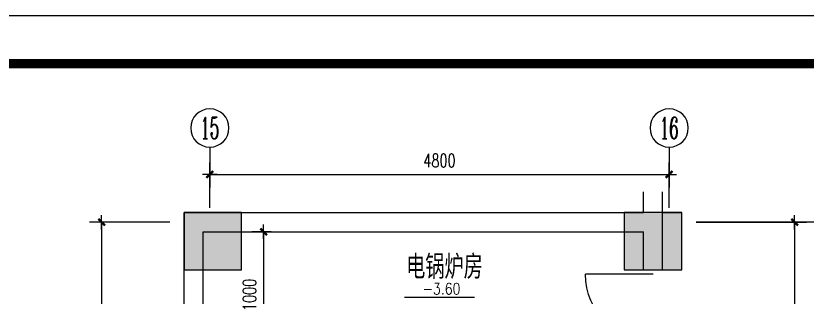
# Model space of a CAD drawing. Extents: x -1920 to 40080, y 2127 to 31827.
# Drawn here: x 27667 to 35936, y 28884 to 31827 of the extents above; entities that cross this region are included whole.
import ezdxf
from ezdxf.enums import TextEntityAlignment as Align

# ---------------------------------------------------------------- set-up
doc = ezdxf.new("R2010")
doc.units = 0
doc.header["$LTSCALE"] = 1000
for name, color, linetype in [('0STXT标注', 3, 'Continuous'), ('0辅助', 8, 'Continuous'), ('AXIS_TEXT', 7, 'Continuous'), ('PUB_HATCH', 8, 'Continuous'), ('建-图框', 4, 'Continuous')]:
    doc.layers.add(name, color=color, linetype=linetype)
doc.styles.add('BZ', font='romant.shx', dxfattribs={"width": 0.7, "bigfont": 'hztxt.shx'})
doc.styles.add('COMPLEX', font='COMPLEX')
doc.styles.add('DIM_FONT', font='SIMPLEX.shx', dxfattribs={"width": 0.8})
doc.styles.add('DX', font='txt.shx', dxfattribs={"width": 0.7, "bigfont": 'hztxt.shx'})
doc.dimstyles.new('DIMA50', dxfattribs={"dimscale": 0.5, "dimtxt": 280, "dimasz": 1, "dimexe": 250, "dimexo": 300, "dimgap": 150, "dimtad": 1, "dimdec": 0, "dimdsep": 46, "dimtxsty": 'BZ', "dimblk": '_DIMX', "dimcen": 2.5, "dimclrd": 9, "dimclre": 9, "dimclrt": 256, "dimadec": 0, "dimazin": 0, "dimtfac": 1, "dimtdec": 0, "dimtix": 1, "dimtmove": 2, "dimatfit": 3, "dimldrblk": '_DIMX', "dimfxl": 1, "dimtolj": 1, "dimtzin": 0, "dimarcsym": 0})

# ---------------------------------------------------------------- blocks, each defined once
blk = doc.blocks.new('_FZH')
blk.add_lwpolyline([(-0.5, -0.5), (0.5, -0.5), (0.5, 0.5), (-0.5, 0.5)], close=True)
at = {"layer": 'PUB_HATCH'}
blk.add_solid([(-0.5, -0.5), (0.5, -0.5), (-0.5, 0.5), (0.5, 0.5)], dxfattribs=at)
blk = doc.blocks.new('_DBLK1')
for p, q in [((-0.47, 0), (-0.47, -0.47)), ((0.47, 0), (0.47, -0.47))]:
    blk.add_line(p, q)
for centre, start, end in [((-0.47, 0), 270, 0), ((0.47, 0), 180, 270)]:
    blk.add_arc(centre, 0.47, start, end)
blk = doc.blocks.new('_DIMX')
blk.add_line((-150, 0), (150, 0))
at = {"const_width": 50}
blk.add_lwpolyline([(-70, -70), (70, 70)], dxfattribs=at)
blk = doc.blocks.new('*D53')
at = {"layer": '0STXT标注', "color": 9, "lineweight": -2, "transparency": 16777216}
for p, q in [((29694.1, 29818.8), (29694.1, 30292.8)), ((34494.1, 29818.8), (34494.1, 30292.8)), ((29694.6, 30167.8), (34493.6, 30167.8))]:
    blk.add_line(p, q, dxfattribs=at)
at = {"layer": 'Defpoints', "color": 0, "transparency": 16777216}
for p in [(34494.1, 30167.8), (29694.1, 29668.8, 0), (34494.1, 29668.8, 0)]:
    blk.add_point(p, dxfattribs=at)
at = {"layer": '0STXT标注', "color": 9, "lineweight": -2, "transparency": 16777216, "xscale": 0.5, "yscale": 0.5, "zscale": 0.5, "rotation": 180}
blk.add_blockref('_DIMX', (29694.1, 30167.8), dxfattribs=at)
at = {"layer": '0STXT标注', "color": 9, "lineweight": -2, "transparency": 16777216, "xscale": 0.5, "yscale": 0.5, "zscale": 0.5}
blk.add_blockref('_DIMX', (34494.1, 30167.8), dxfattribs=at)
at = {"layer": '0STXT标注', "transparency": 16777216, "insert": (32094.1, 30312.8), "char_height": 140, "attachment_point": 5, "style": 'BZ'}
blk.add_mtext('\\A1;4800', dxfattribs=at)
blk = doc.blocks.new('*D54')
at = {"layer": '0STXT标注', "color": 9, "lineweight": -2, "transparency": 16777216}
for p, q in [((29275.4, 29668.8), (28438, 29668.8)), ((28563, 29668.3), (28563, 23669.3)), ((29275.4, 23668.8), (28438, 23668.8))]:
    blk.add_line(p, q, dxfattribs=at)
at = {"layer": 'Defpoints', "color": 0, "transparency": 16777216}
for p in [(29425.4, 29668.8), (28563, 23668.8), (29425.4, 23668.8, 0)]:
    blk.add_point(p, dxfattribs=at)
at = {"layer": '0STXT标注', "color": 9, "lineweight": -2, "transparency": 16777216, "xscale": 0.5, "yscale": 0.5, "zscale": 0.5}
for p, rotation in [((28563, 29668.8), 90), ((28563, 23668.8), 270)]:
    blk.add_blockref('_DIMX', p, dxfattribs=dict(at, rotation=rotation))
at = {"layer": '0STXT标注', "transparency": 16777216, "insert": (28418, 26668.8), "char_height": 140, "attachment_point": 5, "rotation": 90, "style": 'BZ'}
blk.add_mtext('\\A1;6000', dxfattribs=at)
blk = doc.blocks.new('*D63')
at = {"layer": '0STXT标注', "color": 9, "lineweight": -2, "transparency": 16777216}
for p, q in [((30333.6, 29568.8), (30131.5, 29568.8)), ((30256.5, 29568.3), (30256.5, 28569.3)), ((30539.2, 28568.8), (30131.5, 28568.8))]:
    blk.add_line(p, q, dxfattribs=at)
at = {"layer": 'Defpoints', "color": 0, "transparency": 16777216}
for p in [(30483.6, 29568.8), (30256.5, 28568.8), (30689.2, 28568.8)]:
    blk.add_point(p, dxfattribs=at)
at = {"layer": '0STXT标注', "color": 9, "lineweight": -2, "transparency": 16777216, "xscale": 0.5, "yscale": 0.5, "zscale": 0.5}
for p, rotation in [((30256.5, 29568.8), 90), ((30256.5, 28568.8), 270)]:
    blk.add_blockref('_DIMX', p, dxfattribs=dict(at, rotation=rotation))
at = {"layer": '0STXT标注', "transparency": 16777216, "insert": (30108.1, 28908.4), "char_height": 140, "attachment_point": 5, "rotation": 90, "style": 'BZ'}
blk.add_mtext('\\A1;1000', dxfattribs=at)
blk = doc.blocks.new('*D87')
at = {"layer": '0STXT标注', "color": 9, "lineweight": -2, "transparency": 16777216}
for p, q in [((34775.4, 29668.8), (35929.9, 29668.8)), ((35804.9, 29668.3), (35804.9, 23669.3)), ((34775.4, 23668.8), (35929.9, 23668.8))]:
    blk.add_line(p, q, dxfattribs=at)
at = {"layer": 'Defpoints', "color": 0, "transparency": 16777216}
for p in [(34625.4, 29668.8, 0), (34625.4, 23668.8), (35804.9, 23668.8)]:
    blk.add_point(p, dxfattribs=at)
at = {"layer": '0STXT标注', "color": 9, "lineweight": -2, "transparency": 16777216, "xscale": 0.5, "yscale": 0.5, "zscale": 0.5}
for p, rotation in [((35804.9, 29668.8), 90), ((35804.9, 23668.8), 270)]:
    blk.add_blockref('_DIMX', p, dxfattribs=dict(at, rotation=rotation))
at = {"layer": '0STXT标注', "transparency": 16777216, "insert": (35659.9, 26668.8), "char_height": 140, "attachment_point": 5, "rotation": 90, "style": 'BZ'}
blk.add_mtext('\\A1;6000', dxfattribs=at)
blk = doc.blocks.new('_AXISO')
blk.add_circle((0, 0), 0.5)
at = {"layer": 'AXIS_TEXT', "style": 'COMPLEX', "width": 1.041667}
blk.add_attdef('A', text='', height=0.56, dxfattribs=at).set_placement((-0.25, -0.28), (0.25, -0.28), align=Align.FIT)

msp = doc.modelspace()

# ---------------------------------------------------------------- linework, layer by layer
at = {"layer": '0辅助'}
for p, q in [((29694.1, 30453.9), (29694.1, 30032.1)), ((34494.1, 30453.9), (34494.1, 30032.1)), ((34225.4, 29768.8), (34225.4, 29987.6)), ((34425.4, 29168.8), (34425.4, 29987.6)), ((29425.4, 15368.8), (29425.4, 29768.8)), ((29425.4, 29768.8), (34225.4, 29768.8)), ((34425.4, 29768.8, 0), (34625.4, 29768.8, 0)), ((34425.4, 29168.8, 0), (34425.4, 29668.8, 0)), ((36775.4, 29668.8, 0), (34775.4, 29668.8, 0)), ((29625.4, 29568.8), (34225.4, 29568.8)), ((29625.4, 23768.8, 0), (29625.4, 29568.8)), ((34225.4, 29168.8, 0), (34225.4, 29568.8, 0)), ((34225.4, 29168.8, 0), (34425.4, 29168.8, 0)), ((34425.4, 29168.8, 0), (34625.4, 29168.8, 0)), ((31727, 28884.4), (32458.2, 28884.4))]:
    msp.add_line(p, q, dxfattribs=at)
at = {"layer": '建-图框'}
msp.add_lwpolyline([(-1919.5, 2127.2), (40080.5, 2127.2), (40080.5, 31827.2), (-1919.5, 31827.2)], close=True, dxfattribs=at)
at = {"layer": '建-图框', "const_width": 100}
msp.add_lwpolyline([(580.5, 2627.2), (39580.5, 2627.2), (39580.5, 31327.2), (580.5, 31327.2)], close=True, dxfattribs=at)

# ---------------------------------------------------------------- block references
at = {"layer": '0辅助'}
ref = msp.add_blockref('_AXISO', (29694.1, 30653.9), dxfattribs=dict(at, xscale=-400, yscale=400, zscale=400, rotation=180))
ref.add_attrib('A', '15', dxfattribs={"layer": 'AXIS_TEXT', "height": 224, "style": 'COMPLEX', "width": 0.646552}).set_placement((29594.1, 30541.9), (29794.1, 30541.9), align=Align.FIT)
ref = msp.add_blockref('_AXISO', (34494.1, 30653.9), dxfattribs=dict(at, xscale=-400, yscale=400, zscale=400, rotation=180))
ref.add_attrib('A', '16', dxfattribs={"layer": 'AXIS_TEXT', "height": 224, "style": 'COMPLEX', "width": 0.646552}).set_placement((34394.1, 30541.9), (34594.1, 30541.9), align=Align.FIT)
at = {"layer": '0辅助', "color": 252, "xscale": 600, "yscale": 600, "zscale": 500}
for p in [(29725.4, 29468.8), (34325.4, 29468.8, 0)]:
    msp.add_blockref('_FZH', p, dxfattribs=at)
at = {"layer": '0辅助', "xscale": 1500, "yscale": -1500, "zscale": 1500, "rotation": 90}
msp.add_blockref('_DBLK1', (34325.4, 28418.8, 0), dxfattribs=at)

# ---------------------------------------------------------------- texts
at = {"layer": '0辅助', "style": 'DX', "width": 0.8}
msp.add_text('电锅炉房', height=250, dxfattribs=at).set_placement((31746.1, 29076.3, 0))
at = {"layer": '0辅助', "style": 'DIM_FONT', "width": 0.8}
msp.add_text('-3.60', height=120, dxfattribs=at).set_placement((32313.3, 28912.7), align=Align.RIGHT)

# ---------------------------------------------------------------- dimensions: what is measured, and where the dimension line sits
at = {"layer": '0STXT标注'}
dim = msp.add_linear_dim(base=(34494.1, 30167.8), p1=(29694.1, 29668.8, 0), p2=(34494.1, 29668.8, 0), dimstyle='DIMA50', dxfattribs=at)
dim.commit()
dim.dimension.update_dxf_attribs({"geometry": '*D53', "text_midpoint": (32094.1, 30312.8)})
for base, p1, p2, picture, middle in [((28563, 23668.8), (29425.4, 29668.8), (29425.4, 23668.8, 0), '*D54', (28418, 26668.8)), ((35804.9, 23668.8), (34625.4, 29668.8, 0), (34625.4, 23668.8), '*D87', (35659.9, 26668.8))]:
    dim = msp.add_linear_dim(base=base, p1=p1, p2=p2, angle=90, dimstyle='DIMA50', dxfattribs=at)
    dim.commit()
    dim.dimension.update_dxf_attribs({"geometry": picture, "text_midpoint": middle})
dim = msp.add_linear_dim(base=(30256.5, 28568.8), p1=(30483.6, 29568.8), p2=(30689.2, 28568.8), angle=90, dimstyle='DIMA50', dxfattribs=at)
dim.commit()
dim.dimension.update_dxf_attribs({"geometry": '*D63', "text_midpoint": (30108.1, 28908.4), "dimtype": 160})

doc.saveas('drawing.dxf')
